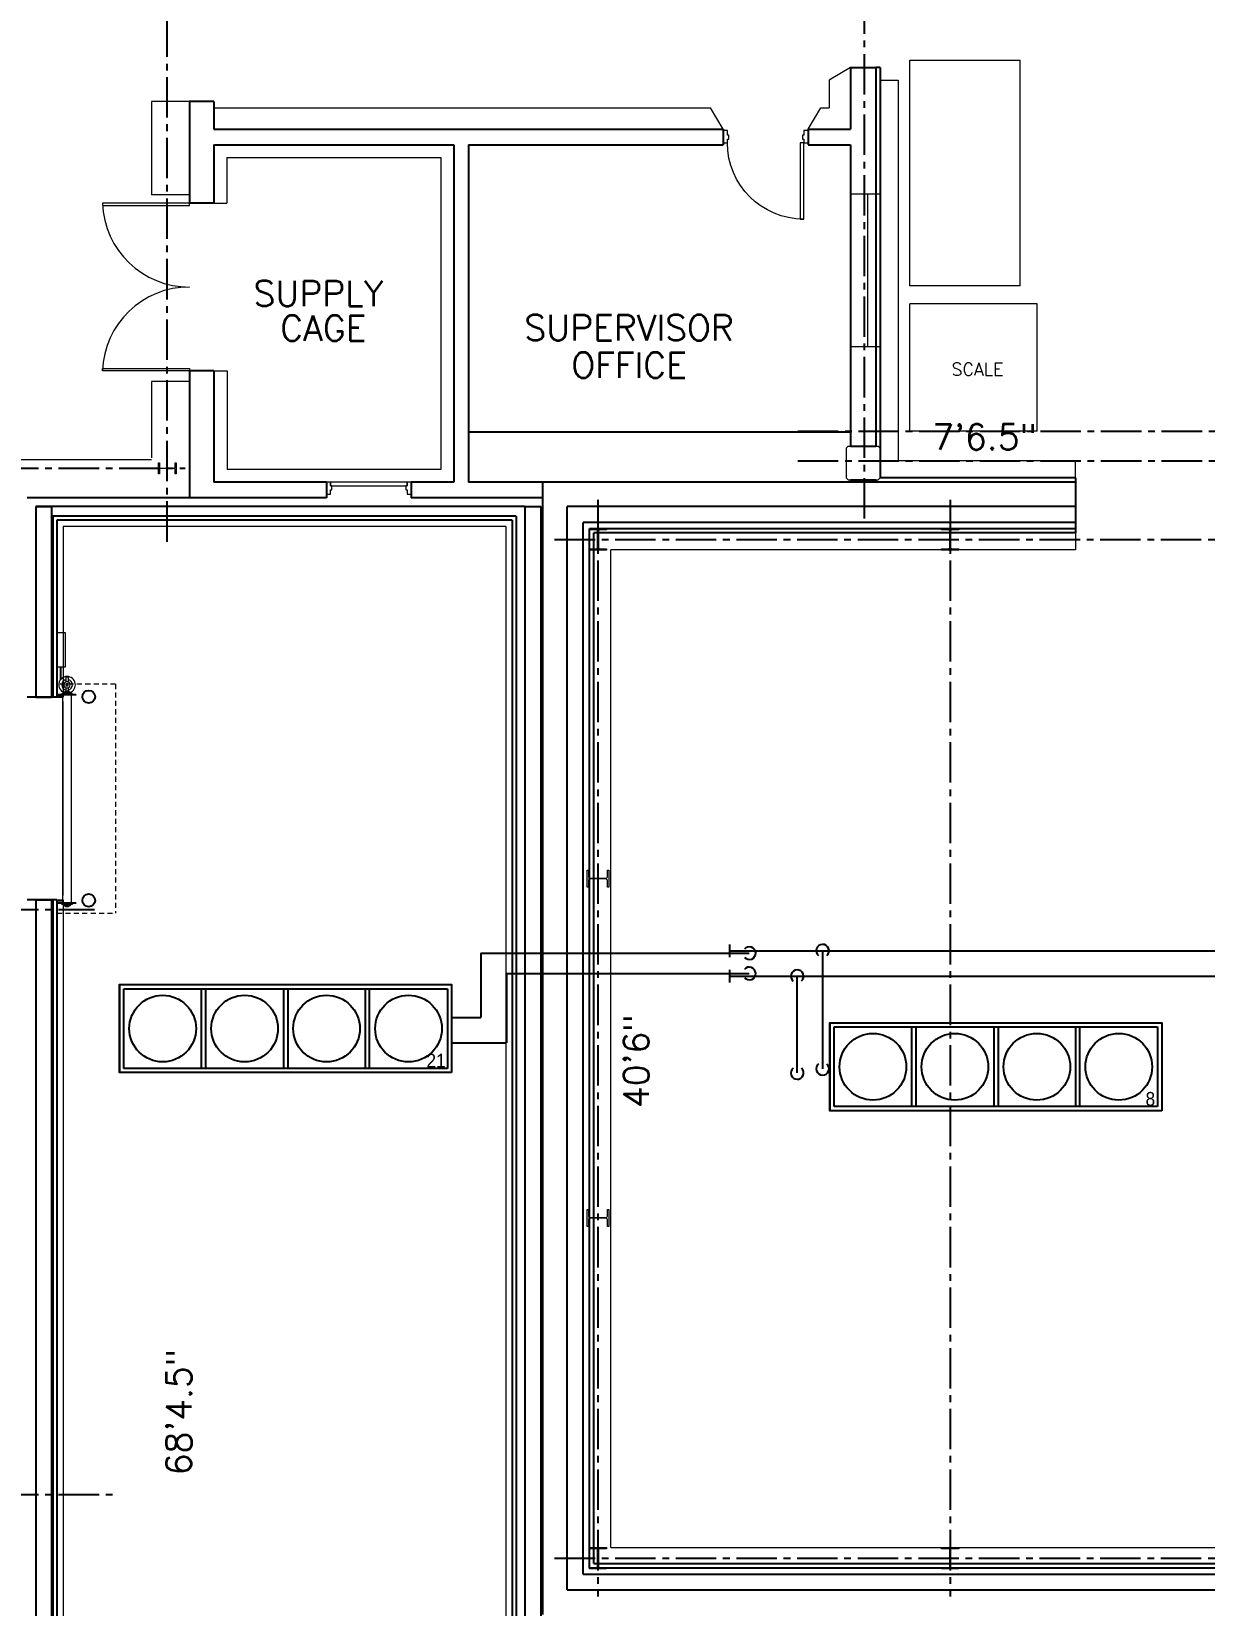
# Model space of a CAD drawing. Header units: inches. Extents: x -578 to 4567, y -980 to 6106.
# Drawn here: x 1168 to 1721, y 1111 to 1854 of the extents above; entities that cross this region are included whole.
import ezdxf
from ezdxf.enums import TextEntityAlignment as Align

# ---------------------------------------------------------------- set-up
doc = ezdxf.new("R2010")
doc.units = ezdxf.units.IN
doc.header["$LTSCALE"] = 25.4
doc.header["$MEASUREMENT"] = 0
doc.linetypes.add('CENTER2', pattern=[1.125, 0.75, -0.125, 0.125, -0.125])
doc.linetypes.add('Overhead', pattern=[0.15625, 0.09375, -0.0625])
doc.layers.get('0').update_dxf_attribs({"linetype": 'CONTINUOUS', "lineweight": 20})
doc.layers.add('A-AMONIA', color=7, linetype='CONTINUOUS', true_color=0x920ef1)
doc.layers.add('A-EVAPS', color=30, linetype='CONTINUOUS', true_color=0xff7f00)
for name, color, linetype in [('A-COL-GRID', 8, 'CENTER2'), ('A-COUNTER', 4, 'CONTINUOUS'), ('A-DIMS', 1, 'CONTINUOUS'), ('A-RAIL', 2, 'CONTINUOUS'), ('A-ROOMNAME', 6, 'CONTINUOUS'), ('A-TEXT', 2, 'CONTINUOUS'), ('A-WALL-CMU', 30, 'CONTINUOUS'), ('A-WALL-IMP', 6, 'CONTINUOUS')]:
    doc.layers.add(name, color=color, linetype=linetype)
for name, color, linetype, lineweight in [('A-COLUMNS', 6, 'CONTINUOUS', 20), ('A-CURB', 13, 'CONTINUOUS', 20), ('A-DOOR', 1, 'CONTINUOUS', 20), ('A-DOOR-FRAM', 31, 'CONTINUOUS', 13), ('A-EQ', 111, 'CONTINUOUS', 20), ('A-WINDOW', 4, 'CONTINUOUS', 20)]:
    doc.layers.add(name, color=color, linetype=linetype, lineweight=lineweight)
doc.styles.add('3-32', font='arial.ttf', dxfattribs={"width": 0.9, "height": 0.09375})
doc.styles.add('ROMANS', font='romans')
doc.styles.add('SIMPLEX', font='simplex')

# ---------------------------------------------------------------- blocks, each defined once
blk = doc.blocks.new('DOOR')
at = {"color": 0}
for p, q in [((-1.75, 0), (-1.75, 36)), ((-1.75, 36), (0, 36)), ((0, 36), (0, 0)), ((-38, -5.75), (-38, 0)), ((-38, 0), (-36, 0)), ((-36, 0), (-36, -1.75)), ((0, 0), (-1.75, 0)), ((0, -1.75), (0, 0)), ((0, 0), (2, 0)), ((2, 0), (2, -5.75)), ((-36, -5.75), (-38, -5.75)), ((-36, -1.75), (-35.375, -1.75)), ((-36, -3.625), (-36, -5.75)), ((-35.375, -3.625), (-36, -3.625)), ((-35.375, -1.75), (-35.375, -3.625)), ((-0.625, -1.75), (0, -1.75)), ((-0.625, -3.625), (-0.625, -1.75)), ((0, -3.625), (-0.625, -3.625)), ((0, -5.75), (0, -3.625)), ((2, -5.75), (0, -5.75))]:
    blk.add_line(p, q, dxfattribs=at)
at = {"color": 0, "lineweight": 15}
blk.add_arc((0, 0), 36, 90, 180, dxfattribs=at)

msp = doc.modelspace()

# ---------------------------------------------------------------- linework, layer by layer
at = {"layer": 'A-AMONIA'}
for p, q in [((1379.831625, 1418.851915), (1379.831625, 1388.49909)), ((1379.831625, 1418.851915), (1506.328778, 1418.851915)), ((1496.967349, 1422.974195), (1496.967349, 1416.974195)), ((1496.967349, 1419.974195), (2411.860764, 1419.974195)), ((1540.907166, 1364.344174), (1540.907166, 1419.974195)), ((1496.967349, 1410.974195), (1496.967349, 1404.974195)), ((1391.831625, 1409.269189), (1391.831625, 1376.49909)), ((1391.831625, 1409.269189), (1506.328778, 1409.269189)), ((1496.967349, 1407.974195), (2411.860764, 1407.974195)), ((1528.907166, 1362.344174), (1528.907166, 1407.974195)), ((1365.602552, 1388.49909), (1379.831625, 1388.49909)), ((1365.602552, 1376.49909), (1391.831625, 1376.49909))]:
    msp.add_line(p, q, dxfattribs=at)
for centre, start, end in [((1506.328778, 1418.851915), 222.376866966, 140.428997783), ((1540.907166, 1419.974195), 312.376866966, 230.428997783), ((1506.328778, 1409.269189), 222.376866966, 140.428997783), ((1528.907166, 1407.974195), 312.376866966, 230.428997783), ((1540.907166, 1364.344174), 129.571002217, 47.623133034), ((1528.907166, 1362.344174), 129.571002217, 47.623133034)]:
    msp.add_arc(centre, 3, start, end, dxfattribs=at)
at = {"layer": 'A-COL-GRID'}
for p, q in [((1560.5, 2242.938328), (1560.5, 1623.156609)), ((1232, 1612.879361), (1232, 1959.069905)), ((1529.210174, 1665), (3541.981852, 1665)), ((1529.210174, 1651), (3541.981852, 1651)), ((495, 1647.5), (1240.39685, 1647.5)), ((1435, 1632.59769), (1435, 1115.359199)), ((1601, 1632.59769), (1601, 1115.359199)), ((1414.550333, 1614), (2494.914187, 1614)), ((495, 1439.5), (1197.668037, 1439.5)), ((495, 1163.5), (1207.302035, 1163.5)), ((1414.550333, 1133.5), (2494.914187, 1133.5))]:
    msp.add_line(p, q, dxfattribs=at)
at = {"layer": 'A-COLUMNS'}
for p, q in [((1552, 1657), (1553, 1658)), ((1552, 1657), (1552, 1643)), ((1553, 1658), (1567, 1658)), ((1568, 1657), (1567, 1658)), ((1568, 1657), (1568, 1643)), ((1552, 1643), (1553, 1642)), ((1553, 1642), (1567, 1642)), ((1567, 1642), (1568, 1643))]:
    msp.add_line(p, q, dxfattribs=at)
for points in [[(1227.86, 1647.5), (1227.86, 1650.135), (1228.26, 1650.135), (1228.26, 1648.0375, 0.4142135624), (1228.6725, 1647.625), (1235.3275, 1647.625, 0.4142135624), (1235.74, 1648.0375), (1235.74, 1650.135), (1236.14, 1650.135), (1236.14, 1644.865), (1235.74, 1644.865), (1235.74, 1646.9625, 0.4142135624), (1235.3275, 1647.375), (1228.6725, 1647.375, 0.4142135624), (1228.26, 1646.9625), (1228.26, 1644.865), (1227.86, 1644.865), (1227.86, 1647.5)], [(1435, 1619.05), (1439.01, 1619.05), (1439.01, 1618.43), (1435.805, 1618.43, 0.4142135624), (1435.175, 1617.8), (1435.175, 1610.2, 0.4142135624), (1435.805, 1609.57), (1439.01, 1609.57), (1439.01, 1608.95), (1430.99, 1608.95), (1430.99, 1609.57), (1434.195, 1609.57, 0.4142135624), (1434.825, 1610.2), (1434.825, 1617.8, 0.4142135624), (1434.195, 1618.43), (1430.99, 1618.43), (1430.99, 1619.05), (1435, 1619.05)], [(1601, 1619.05), (1605.01, 1619.05), (1605.01, 1618.43), (1601.805, 1618.43, 0.4142135624), (1601.175, 1617.8), (1601.175, 1610.2, 0.4142135624), (1601.805, 1609.57), (1605.01, 1609.57), (1605.01, 1608.95), (1596.99, 1608.95), (1596.99, 1609.57), (1600.195, 1609.57, 0.4142135624), (1600.825, 1610.2), (1600.825, 1617.8, 0.4142135624), (1600.195, 1618.43), (1596.99, 1618.43), (1596.99, 1619.05), (1601, 1619.05)], [(1429.95, 1454), (1429.95, 1458.01), (1430.57, 1458.01), (1430.57, 1454.805, 0.4142135624), (1431.2, 1454.175), (1438.8, 1454.175, 0.4142135624), (1439.43, 1454.805), (1439.43, 1458.01), (1440.05, 1458.01), (1440.05, 1449.99), (1439.43, 1449.99), (1439.43, 1453.195, 0.4142135624), (1438.8, 1453.825), (1431.2, 1453.825, 0.4142135624), (1430.57, 1453.195), (1430.57, 1449.99), (1429.95, 1449.99), (1429.95, 1454)], [(1429.95, 1294), (1429.95, 1298.01), (1430.57, 1298.01), (1430.57, 1294.805, 0.4142135624), (1431.2, 1294.175), (1438.8, 1294.175, 0.4142135624), (1439.43, 1294.805), (1439.43, 1298.01), (1440.05, 1298.01), (1440.05, 1289.99), (1439.43, 1289.99), (1439.43, 1293.195, 0.4142135624), (1438.8, 1293.825), (1431.2, 1293.825, 0.4142135624), (1430.57, 1293.195), (1430.57, 1289.99), (1429.95, 1289.99), (1429.95, 1294)], [(1435, 1138.55), (1439.01, 1138.55), (1439.01, 1137.93), (1435.805, 1137.93, 0.4142135624), (1435.175, 1137.3), (1435.175, 1129.7, 0.4142135624), (1435.805, 1129.07), (1439.01, 1129.07), (1439.01, 1128.45), (1430.99, 1128.45), (1430.99, 1129.07), (1434.195, 1129.07, 0.4142135624), (1434.825, 1129.7), (1434.825, 1137.3, 0.4142135624), (1434.195, 1137.93), (1430.99, 1137.93), (1430.99, 1138.55), (1435, 1138.55)], [(1601, 1138.55), (1605.01, 1138.55), (1605.01, 1137.93), (1601.805, 1137.93, 0.4142135624), (1601.175, 1137.3), (1601.175, 1129.7, 0.4142135624), (1601.805, 1129.07), (1605.01, 1129.07), (1605.01, 1128.45), (1596.99, 1128.45), (1596.99, 1129.07), (1600.195, 1129.07, 0.4142135624), (1600.825, 1129.7), (1600.825, 1137.3, 0.4142135624), (1600.195, 1137.93), (1596.99, 1137.93), (1596.99, 1138.55), (1601, 1138.55)]]:
    msp.add_lwpolyline(points, format="xyb", dxfattribs=at)
at = {"layer": 'A-COUNTER'}
msp.add_line((1554, 1664.5), (1374, 1664.5), dxfattribs=at)
at = {"layer": 'A-CURB'}
for p, q in [((1554, 1836.5), (1544, 1830.5)), ((1582, 1733.5), (1582, 1840)), ((1582, 1840), (1634, 1840)), ((1634, 1733.5), (1634, 1840)), ((1544, 1830.5), (1544, 1817.5)), ((1568, 1830.5), (1576.5, 1830.5)), ((1576.5, 1830.5), (1576.5, 1651)), ((1224.5, 1820.5), (1224.5, 1776.5)), ((1242.5, 1820.5), (1224.5, 1820.5)), ((1254, 1817.5), (1488, 1817.5)), ((1494, 1807.5), (1488, 1817.5)), ((1534, 1807.5), (1540, 1817.5)), ((1540, 1817.5), (1544, 1817.5)), ((1260, 1794), (1260, 1772.5)), ((1260, 1794), (1361, 1794)), ((1361, 1794), (1361, 1647)), ((1242.5, 1776.5), (1224.5, 1776.5)), ((1254, 1772.5), (1260, 1772.5)), ((1634, 1733.5), (1582, 1733.5)), ((1254, 1693.5), (1260.230881, 1693.5)), ((1260.230881, 1693.5), (1260.230881, 1647)), ((1224.5, 1688.5), (1224.5, 1652.5)), ((1242.5, 1688.5), (1224.5, 1688.5)), ((1224.5, 1651.5), (985, 1651.5)), ((1660, 1651), (1576.5, 1651)), ((1660, 1643), (1660, 1651)), ((1361, 1647), (1260.230881, 1647)), ((1391.5, 1620), (1183, 1620)), ((1183, 1620), (1183, 1539.5)), ((1391.5, 1620), (1391.5, 1088)), ((1660, 1617), (1660, 1609)), ((1660, 1609), (1441, 1609)), ((1441, 1138.5), (1441, 1609)), ((1180, 1539.5), (1183, 1539.5)), ((1180, 1444), (1183, 1444)), ((1183, 1444), (1183, 806.5)), ((1441, 1138.5), (2458, 1138.5))]:
    msp.add_line(p, q, dxfattribs=at)
at = {"layer": 'A-DOOR'}
for p, q in [((1242.5, 1772.5), (1201.5, 1772.5)), ((1201.5, 1771.5), (1242.5, 1771.5)), ((1242.5, 1771.5), (1242.5, 1772.5)), ((1201.5, 1693.5), (1201.5, 1694.5)), ((1201.5, 1694.5), (1242.5, 1694.5)), ((1242.5, 1693.5), (1201.5, 1693.5)), ((1242.5, 1694.5), (1242.5, 1693.5)), ((1307, 1641), (1307, 1635.25)), ((1309, 1641), (1307, 1641)), ((1309, 1641), (1309, 1639.25)), ((1345, 1641), (1309, 1641)), ((1309, 1639.25), (1309, 1641)), ((1345, 1639.25), (1345, 1641)), ((1345, 1641), (1345, 1639.25)), ((1347, 1641), (1345, 1641)), ((1347, 1635.25), (1347, 1641)), ((1307, 1635.25), (1309, 1635.25)), ((1309, 1639.25), (1345, 1639.25)), ((1309.625, 1639.25), (1309, 1639.25)), ((1309, 1637.375), (1309.625, 1637.375)), ((1309, 1635.25), (1309, 1637.375)), ((1309.625, 1637.375), (1309.625, 1639.25)), ((1344.375, 1639.25), (1344.375, 1637.375)), ((1345, 1639.25), (1344.375, 1639.25)), ((1344.375, 1637.375), (1345, 1637.375)), ((1345, 1637.375), (1345, 1635.25)), ((1345, 1635.25), (1347, 1635.25))]:
    msp.add_line(p, q, dxfattribs=at)
at = {"layer": 'A-DOOR', "lineweight": 9}
for p, q in [((1184.024986, 1569.8435), (1180.024986, 1569.8435)), ((1180.024986, 1569.8435), (1180.024986, 1553.8435)), ((1184.024986, 1553.8435), (1184.024986, 1569.8435)), ((1180.024986, 1553.8435), (1184.024986, 1553.8435)), ((1182.774986, 1524.624375), (1182.774986, 1504.624375)), ((1182.774986, 1478.874375), (1182.774986, 1458.874375))]:
    msp.add_line(p, q, dxfattribs=at)
at = {"layer": 'A-DOOR', "linetype": 'Overhead', "lineweight": 9}
for p, q in [((1207.653892, 1545.749375), (1180.024986, 1545.749375)), ((1207.653892, 1545.749375), (1207.653892, 1437.624375)), ((1180.024986, 1437.624375), (1207.653892, 1437.624375))]:
    msp.add_line(p, q, dxfattribs=at)
at = {"layer": 'A-DOOR', "lineweight": 20}
for p, q in [((1182.774986, 1537.499375), (1182.774986, 1524.624375)), ((1182.774986, 1504.624375), (1182.774986, 1478.874375)), ((1182.774986, 1458.874375), (1182.774986, 1445.999375))]:
    msp.add_line(p, q, dxfattribs=at)
at = {"layer": 'A-DOOR', "lineweight": 9, "flags": 128}
for points in [[(1181.524986, 1553.8435), (1181.524986, 1553.737774), (1181.524986, 1553.47702), (1181.524986, 1553.215315), (1181.524986, 1552.953078), (1181.524986, 1552.690727), (1181.524986, 1552.428682), (1181.524986, 1552.167363), (1181.524986, 1551.907188), (1181.524986, 1551.648573), (1181.524986, 1551.391931), (1181.524986, 1551.137673), (1181.524986, 1550.886207), (1181.524986, 1550.637934), (1181.524986, 1550.393251), (1181.524986, 1550.15255), (1181.524986, 1549.916216), (1181.524986, 1549.684627), (1181.524986, 1549.458153), (1181.524986, 1549.237158), (1181.524986, 1549.021994), (1181.524986, 1548.813005), (1181.524986, 1548.610526), (1181.524986, 1548.414882), (1181.524986, 1548.226384), (1181.524986, 1548.045334), (1181.524986, 1547.872023), (1181.524986, 1547.706727), (1181.524986, 1547.54971)], [(1182.024986, 1548.127706), (1182.024986, 1548.31222), (1182.024986, 1548.504045), (1182.024986, 1548.702874), (1182.024986, 1548.90839), (1182.024986, 1549.120262), (1182.024986, 1549.338153), (1182.024986, 1549.561714), (1182.024986, 1549.790587), (1182.024986, 1550.024406), (1182.024986, 1550.262797), (1182.024986, 1550.505379), (1182.024986, 1550.751763), (1182.024986, 1551.001555), (1182.024986, 1551.254356), (1182.024986, 1551.509762), (1182.024986, 1551.767363), (1182.024986, 1552.026748), (1182.024986, 1552.287501), (1182.024986, 1552.549206), (1182.024986, 1552.811444), (1182.024986, 1553.073795), (1182.024986, 1553.335839), (1182.024986, 1553.597158), (1182.024986, 1553.8435)]]:
    msp.add_lwpolyline(points, dxfattribs=at)
at = {"layer": 'A-DOOR'}
for centre, start, end in [((1242.283797, 1773.804067), 181.831416257, 270.303583111), ((1242.283797, 1692.195933), 89.696416889, 178.168583743)]:
    msp.add_arc(centre, 40.80464, start, end, dxfattribs=at)
at = {"layer": 'A-DOOR', "lineweight": 9}
for radius, start, end in [(3.910301, 90, 249.360621031), (2.504106, 100.98256984, 259.01743016), (1.476802, 90, 270), (0.560987, 90, 270), (0.275591, 90, 270), (3.910301, 290.639378969, 90), (1.476802, 270, 90), (0.560987, 270, 90), (0.275591, 270, 90), (2.504106, 280.98256984, 79.01743016)]:
    msp.add_arc((1184.774986, 1545.387869), radius, start, end, dxfattribs=at)
at = {"layer": 'A-DOOR-FRAM', "lineweight": 9}
for p, q in [((1184.307236, 1546.739337), (1184.307236, 1548.999375)), ((1184.774986, 1548.999375), (1184.307236, 1548.999375)), ((1185.242736, 1548.999375), (1184.774986, 1548.999375)), ((1185.242736, 1548.999375), (1185.242736, 1546.739337)), ((1180.576486, 1540.499375), (1180.576486, 1540.874375)), ((1184.774986, 1540.874375), (1180.576486, 1540.874375)), ((1184.774986, 1540.499375), (1180.576486, 1540.499375)), ((1182.337486, 1540.874375), (1182.337486, 1541.311875)), ((1184.774986, 1541.311875), (1182.398599, 1541.311875)), ((1182.779611, 1442.585447), (1182.779611, 1540.499375)), ((1183.399986, 1541.311875), (1183.399986, 1541.999375)), ((1184.774986, 1541.999375), (1183.399986, 1541.999375)), ((1184.087486, 1541.999375), (1184.087486, 1542.374375)), ((1184.774986, 1542.374375), (1184.087486, 1542.374375)), ((1184.307236, 1542.374375), (1184.307236, 1544.036401)), ((1185.462486, 1542.374375), (1184.774986, 1542.374375)), ((1186.149986, 1541.999375), (1184.774986, 1541.999375)), ((1187.151372, 1541.311875), (1184.774986, 1541.311875)), ((1188.973486, 1540.874375), (1184.774986, 1540.874375)), ((1188.973486, 1540.499375), (1184.774986, 1540.499375)), ((1185.242736, 1544.036401), (1185.242736, 1542.374375)), ((1185.462486, 1542.374375), (1185.462486, 1541.999375)), ((1186.149986, 1541.999375), (1186.149986, 1541.311875)), ((1186.770361, 1540.499375), (1186.770361, 1442.585447)), ((1187.212486, 1541.311875), (1187.212486, 1540.874375)), ((1188.973486, 1540.874375), (1188.973486, 1540.499375)), ((1180.576486, 1442.210447), (1180.576486, 1442.585447)), ((1184.774986, 1442.585447), (1180.576486, 1442.585447)), ((1184.774986, 1442.210447), (1180.576486, 1442.210447)), ((1182.337486, 1441.772947), (1182.337486, 1442.210447)), ((1184.774986, 1441.772947), (1182.398599, 1441.772947)), ((1183.399986, 1441.085447), (1183.399986, 1441.772947)), ((1184.774986, 1441.085447), (1183.399986, 1441.085447)), ((1184.087486, 1440.710447), (1184.087486, 1441.085447)), ((1184.774986, 1440.710447), (1184.087486, 1440.710447)), ((1188.973486, 1442.585447), (1184.774986, 1442.585447)), ((1188.973486, 1442.210447), (1184.774986, 1442.210447)), ((1187.151372, 1441.772947), (1184.774986, 1441.772947)), ((1186.149986, 1441.085447), (1184.774986, 1441.085447)), ((1185.462486, 1440.710447), (1184.774986, 1440.710447)), ((1185.462486, 1441.085447), (1185.462486, 1440.710447)), ((1186.149986, 1441.772947), (1186.149986, 1441.085447)), ((1187.212486, 1442.210447), (1187.212486, 1441.772947)), ((1188.973486, 1442.585447), (1188.973486, 1442.210447))]:
    msp.add_line(p, q, dxfattribs=at)
at = {"layer": 'A-DOOR-FRAM'}
for p, q in [((1180.024986, 1541.749375), (1180.024986, 1539.749375)), ((1180.024986, 1539.749375), (1182.829639, 1539.749375)), ((1180.274986, 1539.999375), (1180.274986, 1541.499375)), ((1182.829639, 1539.999375), (1180.274986, 1539.999375)), ((1182.829639, 1443.749375), (1180.024986, 1443.749375)), ((1180.024986, 1443.749375), (1180.024986, 1441.749375)), ((1180.274986, 1443.499375), (1182.829639, 1443.499375)), ((1180.274986, 1441.999375), (1180.274986, 1443.499375))]:
    msp.add_line(p, q, dxfattribs=at)
for centre, start, end in [((1180.024986, 1541.499375), 0, 90), ((1180.024986, 1441.999375), 270, 0)]:
    msp.add_arc(centre, 0.25, start, end, dxfattribs=at)
at = {"layer": 'A-EQ'}
for p, q in [((1582, 1665), (1582, 1725)), ((1642, 1725), (1582, 1725)), ((1642, 1665), (1642, 1725)), ((1642, 1665), (1582, 1665))]:
    msp.add_line(p, q, dxfattribs=at)
at = {"layer": 'A-EVAPS'}
for p, q in [((1209.510625, 1404.017594), (1209.510625, 1362.517594)), ((1211.510625, 1364.517594), (1211.510625, 1402.017594)), ((1211.510625, 1402.017594), (1364.010625, 1402.017594)), ((1248.135625, 1364.517594), (1248.135625, 1402.017594)), ((1250.135625, 1364.517594), (1250.135625, 1402.017594)), ((1286.760625, 1402.017594), (1286.760625, 1364.517594)), ((1288.760625, 1402.017594), (1288.760625, 1364.517594)), ((1325.385625, 1364.517594), (1325.385625, 1402.017594)), ((1327.385625, 1364.517594), (1327.385625, 1402.017594)), ((1364.010625, 1402.017594), (1364.010625, 1364.517594)), ((1544.295769, 1386.017594), (1544.295769, 1344.517594)), ((1546.295769, 1346.517594), (1546.295769, 1384.017594)), ((1546.295769, 1384.017594), (1698.795769, 1384.017594)), ((1582.920769, 1346.517594), (1582.920769, 1384.017594)), ((1584.920769, 1346.517594), (1584.920769, 1384.017594)), ((1621.545769, 1384.017594), (1621.545769, 1346.517594)), ((1623.545769, 1384.017594), (1623.545769, 1346.517594)), ((1660.170769, 1346.517594), (1660.170769, 1384.017594)), ((1662.170769, 1346.517594), (1662.170769, 1384.017594)), ((1698.795769, 1384.017594), (1698.795769, 1346.517594)), ((1364.010625, 1364.517594), (1211.510625, 1364.517594)), ((1698.795769, 1346.517594), (1546.295769, 1346.517594))]:
    msp.add_line(p, q, dxfattribs=at)
for points in [[(1366.010625, 1362.517594), (1209.510625, 1362.517594), (1209.510625, 1404.017594), (1366.010625, 1404.017594)], [(1700.795769, 1344.517594), (1544.295769, 1344.517594), (1544.295769, 1386.017594), (1700.795769, 1386.017594)]]:
    msp.add_lwpolyline(points, close=True, dxfattribs=at)
for centre in [(1229.823125, 1383.267594), (1268.448125, 1383.267594), (1307.073125, 1383.267594), (1345.698125, 1383.267594), (1564.608269, 1365.267594), (1603.233269, 1365.267594), (1641.858269, 1365.267594), (1680.483269, 1365.267594)]:
    msp.add_circle(centre, 15.717231, dxfattribs=at)
at = {"layer": 'A-RAIL'}
for centre in [(1195, 1539.75), (1195, 1443.75)]:
    msp.add_circle(centre, 3, dxfattribs=at)
at = {"layer": 'A-WALL-CMU'}
for p, q in [((1554, 1836.5), (1554, 1807.5)), ((1554, 1836.5), (1566, 1836.5)), ((1566, 1836.5), (1566, 1658)), ((1242.5, 1820.5), (1242.5, 1772.5)), ((1254, 1820.5), (1242.5, 1820.5)), ((1254, 1820.5), (1254, 1807.5)), ((1254, 1807.5), (1494, 1807.5)), ((1494, 1807.5), (1494, 1800)), ((1534, 1807.5), (1534, 1800)), ((1534, 1807.5), (1554, 1807.5)), ((1254, 1800), (1367, 1800)), ((1254, 1800), (1254, 1772.5)), ((1367, 1800), (1367, 1641)), ((1374, 1800), (1374, 1641)), ((1374, 1800), (1494, 1800)), ((1534, 1800), (1554, 1800)), ((1554, 1800), (1554, 1658)), ((1254, 1772.5), (1242.5, 1772.5)), ((1254, 1693.5), (1242.5, 1693.5)), ((1242.5, 1693.5), (1242.5, 1633.5)), ((1254, 1693.5), (1254, 1641)), ((1554, 1658), (1566, 1658)), ((1307, 1641), (1254, 1641)), ((1307, 1641), (1307, 1633.5)), ((1347, 1641), (1347, 1633.5)), ((1367, 1641), (1347, 1641)), ((1409, 1641), (1374, 1641)), ((1660, 1641), (1409, 1641)), ((1409, 1107), (1409, 1641)), ((1554, 1642), (1554, 1641)), ((1554, 1642), (1566, 1642)), ((1566, 1642), (1566, 1641)), ((1660, 1641), (1660, 1629.5)), ((1307, 1633.5), (1242.5, 1633.5)), ((1409, 1633.5), (1347, 1633.5)), ((1170, 1629.5), (1170, 1539.5)), ((1170, 1629.5), (1177.5, 1629.5)), ((1177.5, 1629.5), (1177.5, 1539.5)), ((1400.5, 1629.5), (1400.5, 1097)), ((1400.5, 1629.5), (1408, 1629.5)), ((1408, 1629.5), (1408, 1104.5)), ((1660, 1629.5), (1420.5, 1629.5)), ((1420.5, 1118.5), (1420.5, 1629.5)), ((1170, 1539.5), (1177.5, 1539.5)), ((1170, 1444), (1170, 797)), ((1170, 1444), (1177.5, 1444)), ((1177.5, 1444), (1177.5, 797)), ((1420.5, 1118.5), (2478.5, 1118.5))]:
    msp.add_line(p, q, dxfattribs=at)
at = {"layer": 'A-WALL-IMP'}
for p, q in [((1568, 1836.5), (1566, 1836.5)), ((1568, 1836.5), (1568, 1643)), ((1660, 1643), (1568, 1643)), ((1660, 1643), (1660, 1641)), ((1242.5, 1633.5), (1166, 1633.5)), ((1400.5, 1629.5), (1170, 1629.5)), ((1170, 1629.5), (1170, 1539.5)), ((1400.5, 1629.5), (1400.5, 1097)), ((1660, 1629.5), (1660, 1617)), ((1396.5, 1625), (1178, 1625)), ((1178, 1625), (1178, 1539.5)), ((1180, 1623), (1180, 1539.5)), ((1394.5, 1623), (1180, 1623)), ((1394.5, 1623), (1394.5, 1091)), ((1396.5, 1625), (1396.5, 1093)), ((1660, 1622), (1428, 1622)), ((1428, 1126), (1428, 1622)), ((1660, 1619), (1431, 1619)), ((1431, 1129), (1431, 1619)), ((1433, 1131), (1433, 1617)), ((1660, 1617), (1433, 1617)), ((1180, 1539.5), (1166, 1539.5)), ((1180, 1444), (1166, 1444)), ((1170, 1444), (1170, 797)), ((1178, 1444), (1178, 801.5)), ((1180, 1444), (1180, 803.5)), ((1431, 1129), (2468, 1129)), ((1433, 1131), (2466, 1131)), ((1428, 1126), (2471, 1126))]:
    msp.add_line(p, q, dxfattribs=at)
at = {"layer": 'A-WINDOW'}
for p, q in [((1554, 1777), (1568, 1777)), ((1562, 1777), (1562, 1705)), ((1554, 1705), (1568, 1705))]:
    msp.add_line(p, q, dxfattribs=at)

# ---------------------------------------------------------------- block references
at = {"layer": 'A-DOOR', "xscale": -1, "rotation": 180}
msp.add_blockref('DOOR', (1532, 1801), dxfattribs=at)

# ---------------------------------------------------------------- texts
at = {"layer": 'A-DIMS', "style": 'SIMPLEX'}
msp.add_text('7\'6.5"', height=12, dxfattribs=at).set_placement((1617.213315, 1662.287654), align=Align.MIDDLE)
for s, p in [('40\'6"', (1453.009257, 1367.89025)), ('68\'4.5"', (1237.428893, 1202.421259))]:
    msp.add_text(s, height=12, rotation=90, dxfattribs=at).set_placement(p, align=Align.MIDDLE)
at = {"layer": 'A-EVAPS', "char_height": 6.48, "attachment_point": 1, "style": '3-32'}
for s, insert in [('21', (1354.141592, 1371.363932)), ('8', (1693.088019, 1353.363932))]:
    msp.add_mtext_dynamic_manual_height_columns(s, width=15.63978886, gutter_width=32.4, heights=[0], dxfattribs=dict(at, insert=insert))
at = {"layer": 'A-ROOMNAME', "style": 'SIMPLEX'}
for s, p in [('SUPPLY', (1303.229509, 1729.991453)), ('CAGE', (1305.525117, 1713.607101)), ('SUPERVISOR', (1449.67461, 1713.812751)), ('OFFICE', (1449.67461, 1696.170807))]:
    msp.add_text(s, height=12, dxfattribs=at).set_placement(p, align=Align.MIDDLE)
at = {"layer": 'A-TEXT', "style": 'ROMANS'}
msp.add_text('SCALE', height=6, dxfattribs=at).set_placement((1613.886705, 1694.220873), align=Align.MIDDLE)

doc.saveas('drawing.dxf')
